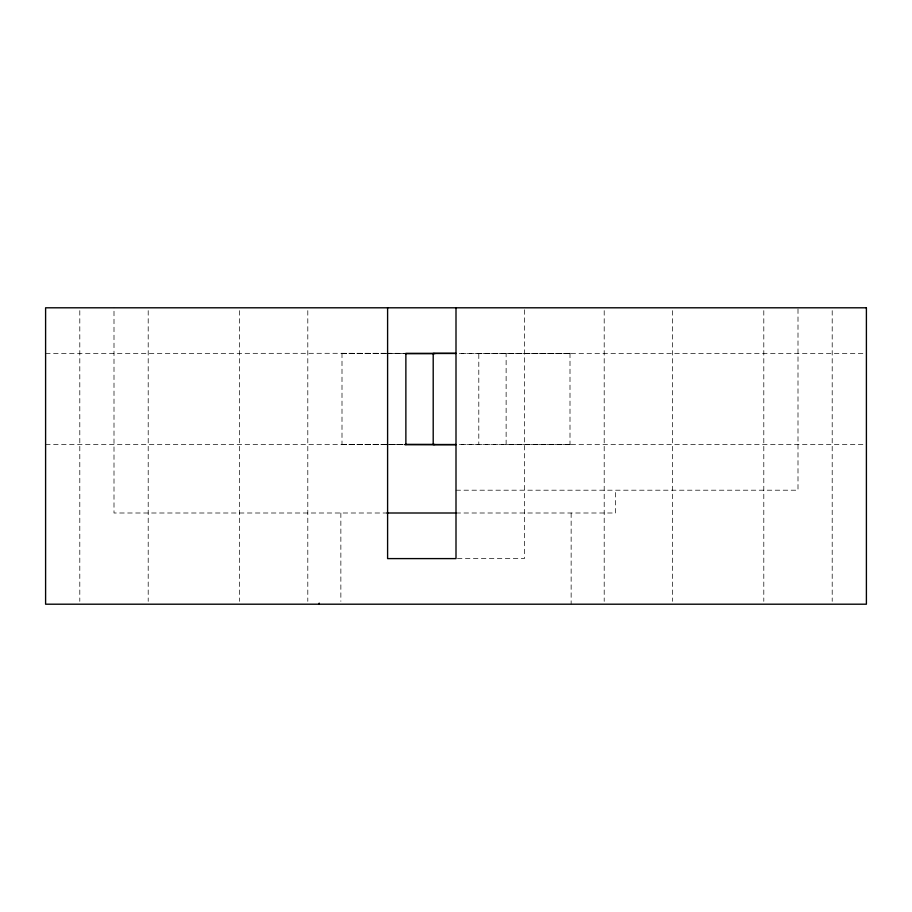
<?xml version="1.0" encoding="UTF-8"?>
<svg xmlns="http://www.w3.org/2000/svg" width="912" height="912" viewBox="0 0 912 912"><rect width="100%" height="100%" fill="white"/><g stroke="black" fill="none" stroke-linecap="round" stroke-linejoin="round"><path stroke-width="0.68" stroke-dasharray="4.56 3.42" d="M570 353.491L458.793 353.4L866.4 353.4M570 444.383L458.804 444.589L863.55 444.6M342 353.491L386.004 353.423M387.429 353.423L404.461 353.4M570 444.509L506.126 444.6L506.126 353.4M45.6 353.4L385.491 353.286M342 353.617L388.489 353.617M389.903 353.617L405.395 353.617M477.01 353.617L570 353.617M45.6 444.6L384.75 444.6M386.175 444.6L403.275 444.6M456 490.2L798 490.2L798 307.8M387.6 513L114 513L114 307.8M456 513L615.6 513L615.6 490.2M457.425 558.6L524.4 558.6L524.4 307.8M342 444.383L403.993 444.452M342 444.509L403.036 444.6M386.893 353.286L405.133 353.332M477.01 444.486L478.8 444.6L478.8 353.4M832.2 310.65L832.2 601.35M763.8 310.65L763.8 601.35M672.6 310.65L672.6 601.35M604.2 310.65L604.2 601.35M571.14 513L571.14 604.2M570 353.183L570 444.6M342 353.183L342 444.6M340.86 513L340.86 601.35M307.8 310.65L307.8 601.35M239.4 310.65L239.4 601.35M148.2 310.65L148.2 601.35M79.8 310.65L79.8 601.35"/><path stroke-width="1.37" d="M404.7 444.6L456 444.6L433.2 444.6L433.2 353.4L456 353.4L405.874 353.4L405.874 444.6M405.395 353.617L434.99 353.617M386.848 513L456 513M405.395 444.452L434.99 444.486M456 307.8L456 558.6L387.6 558.6L387.6 307.8M319.2 603.106L319.2 604.2M866.4 307.8L45.6 307.8L45.6 604.2L866.4 604.2L866.4 307.8"/></g></svg>
